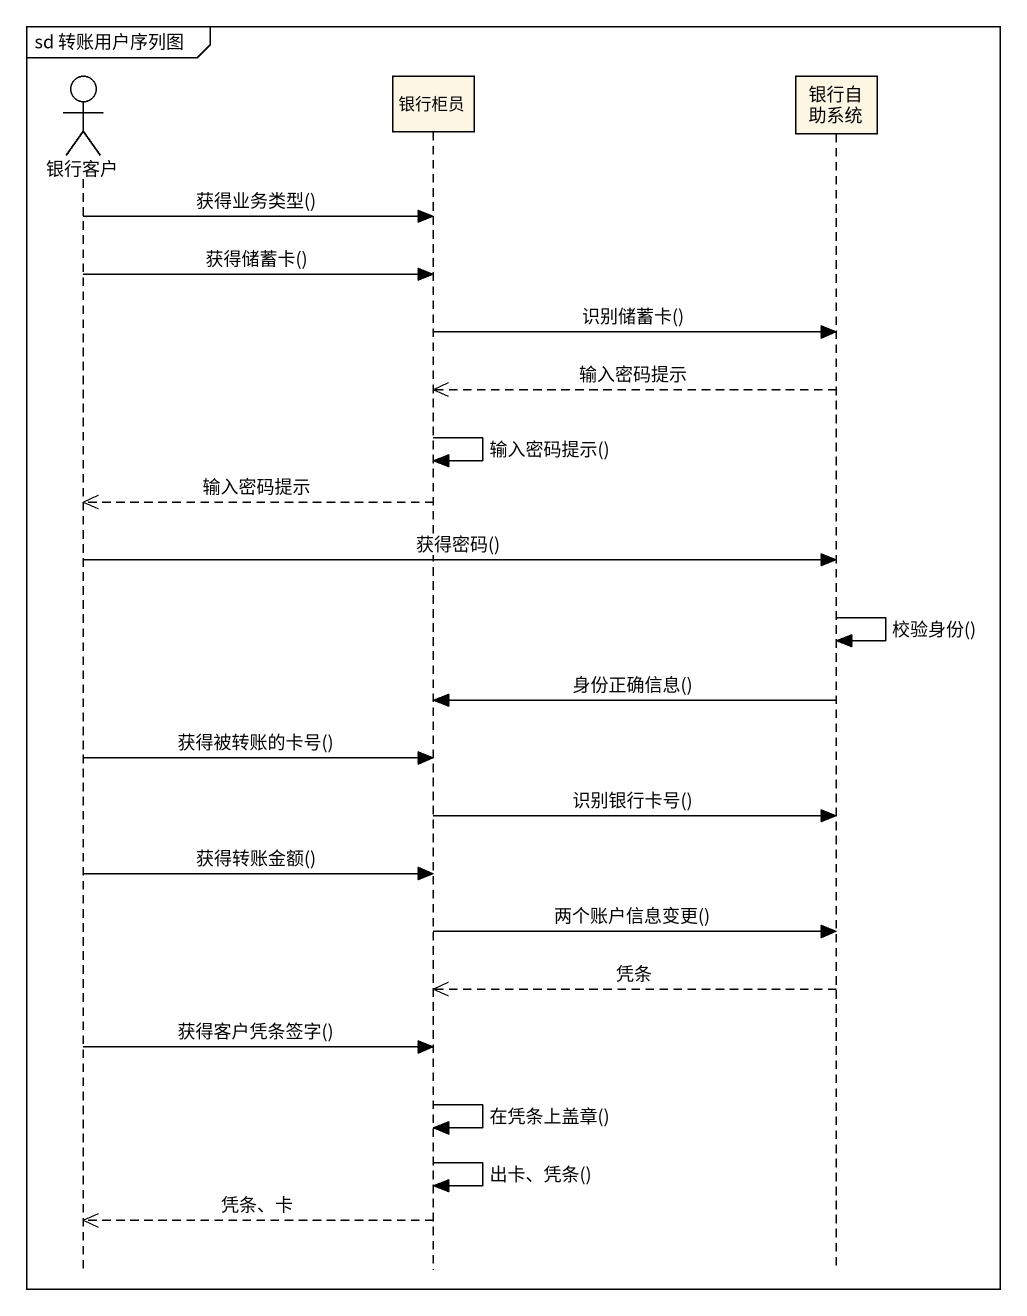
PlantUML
@startuml
mainframe sd 转账用户序列图
hide footbox
actor 银行客户
participant 银行柜员
participant 银行自助系统

银行客户 -> 银行柜员 : 获得业务类型()
银行客户 -> 银行柜员 : 获得储蓄卡()
银行柜员 -> 银行自助系统 : 识别储蓄卡()
银行自助系统 -->> 银行柜员 : 输入密码提示
银行柜员 -> 银行柜员 : 输入密码提示()
银行柜员 -->> 银行客户 : 输入密码提示
银行客户 -> 银行自助系统 : 获得密码()
银行自助系统 -> 银行自助系统 : 校验身份()
银行自助系统 -> 银行柜员 : 身份正确信息()
银行客户 -> 银行柜员 : 获得被转账的卡号()
银行柜员 -> 银行自助系统 : 识别银行卡号()
银行客户 -> 银行柜员 : 获得转账金额()
银行柜员 -> 银行自助系统 : 两个账户信息变更()
银行自助系统 -->> 银行柜员 : 凭条
银行客户 -> 银行柜员 : 获得客户凭条签字()
银行柜员 -> 银行柜员 : 在凭条上盖章()
银行柜员 -> 银行柜员 : 出卡、凭条()
银行柜员 -->> 银行客户 : 凭条、卡
@enduml
